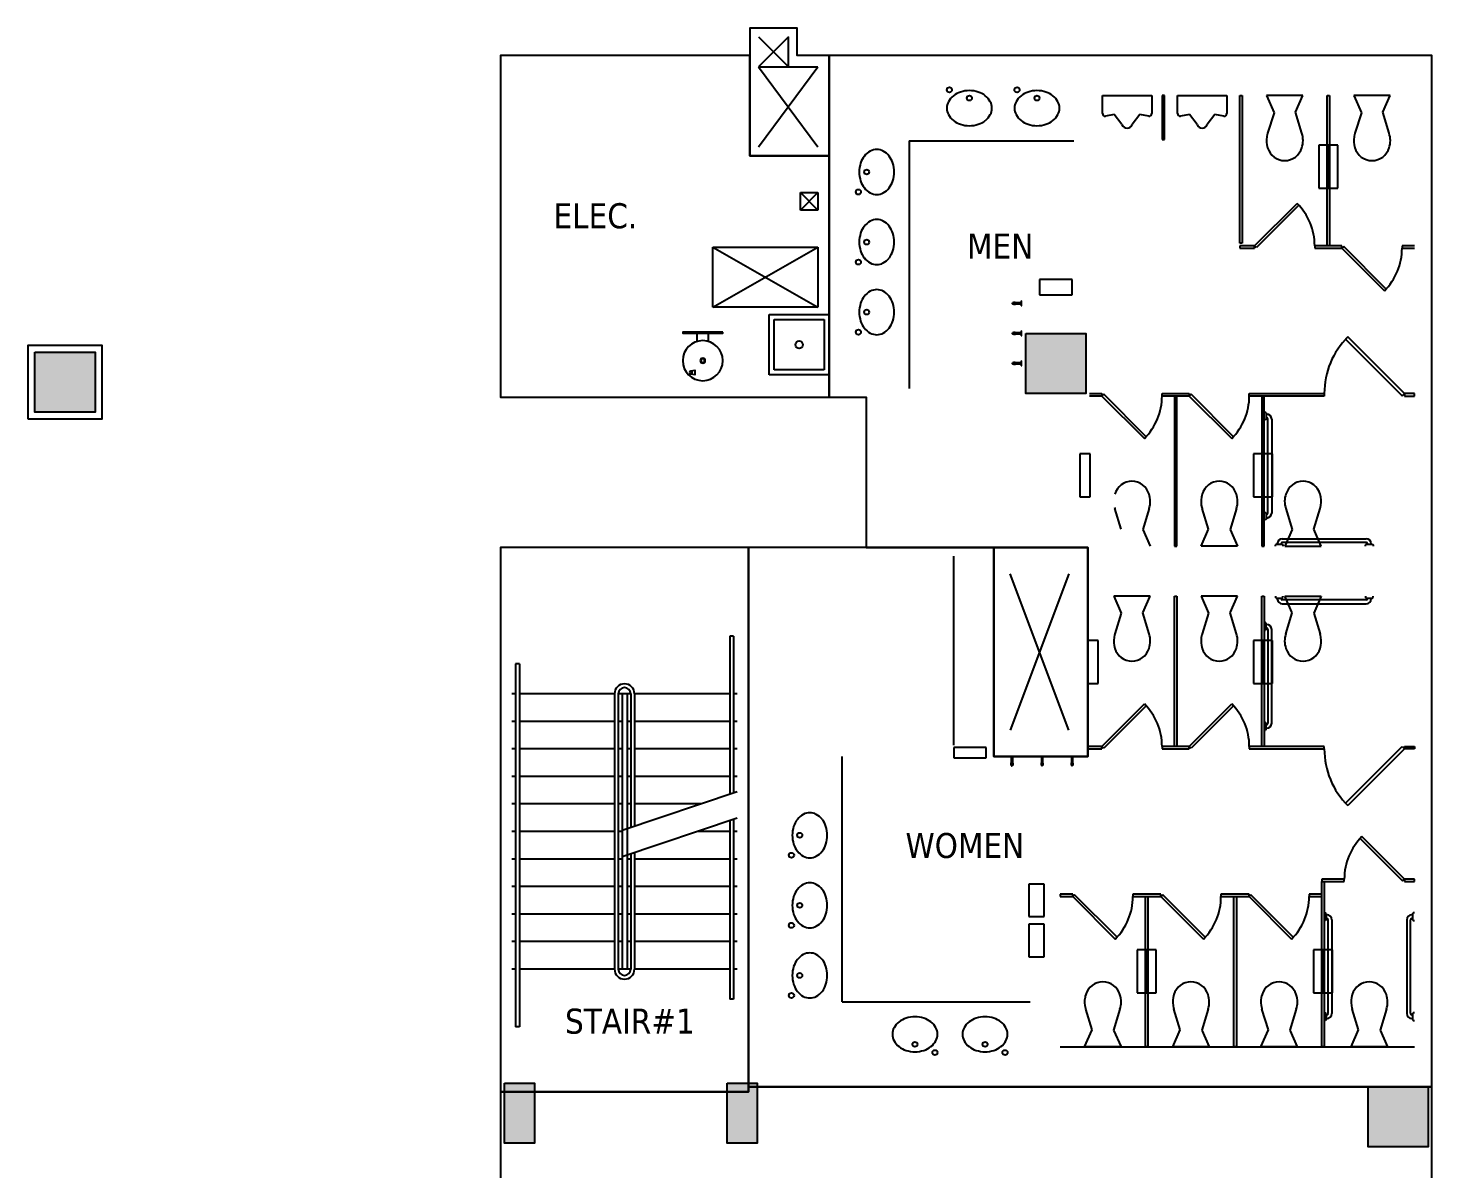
# Model space of a CAD drawing. Header units: inches. Extents: x -71 to 4528, y -885 to 4524.
# Drawn here: x 3285 to 3846, y 2986 to 3442 of the extents above; entities that cross this region are included whole.
import ezdxf

# ---------------------------------------------------------------- set-up
doc = ezdxf.new("R2010")
doc.units = ezdxf.units.IN
doc.header["$LTSCALE"] = 96
doc.header["$MEASUREMENT"] = 0
for name, color, linetype in [('A-Anno-Flor', 7, 'Continuous'), ('A-Bldg-Patt', 5, 'Continuous'), ('A-Cols-Bldg', 235, 'Continuous'), ('A-Flor-Case-Exst', 235, 'Continuous'), ('A-Flor-Eqpm', 94, 'Continuous'), ('A-Flor-Pfix-Exst', 43, 'Continuous'), ('A-Flor-Strs-Exst', 53, 'Continuous'), ('A-Wall-Exst', 3, 'Continuous')]:
    doc.layers.add(name, color=color, linetype=linetype)
doc.layers.add('Viewport', color=14, linetype='Continuous', plot=False)
doc.styles.add('Propidex', font='tahoma.ttf', dxfattribs={"height": 12})

# ---------------------------------------------------------------- blocks, each defined once
blk = doc.blocks.new('EWC2')
blk.add_lwpolyline([(0, -8), (0, 8), (0.38, 8), (0.38, -8)], close=True)
for points in [[(0.38, -2.31), (0.38, 2.31), (3.72, 2.31)], [(3.72, -2.31), (0.38, -2.31)]]:
    blk.add_lwpolyline(points)
blk.add_lwpolyline([(16.62, 4.75), (16.97, 3.15, -0.477483), (16.85, 3), (15.4, 3, -0.477483), (15.28, 3.15), (15.62, 4.75)], format="xyb")
for radius in [8, 1, 0.75]:
    blk.add_circle((11.38, 0), radius)
blk.add_arc((16.12, 4.75), 0.5, 0, 360)

msp = doc.modelspace()

# ---------------------------------------------------------------- hatches: boundary and pattern name
at = {"layer": 'A-Bldg-Patt'}
for points in [[(3683.75, 3319.5), (3707.75, 3319.5), (3707.75, 3295.5), (3683.75, 3295.5)], [(3288, 3312), (3312, 3312), (3312, 3288), (3288, 3288)], [(3475.5, 3020), (3487.5, 3020), (3487.5, 2996), (3475.5, 2996)], [(3564.5, 3020), (3576.5, 3020), (3576.5, 2996), (3564.5, 2996)], [(3820.5, 3018.5), (3844.5, 3018.5), (3844.5, 2994.5), (3820.5, 2994.5)]]:
    msp.add_hatch(color=256, dxfattribs=at).paths.add_polyline_path(points)

# ---------------------------------------------------------------- linework, layer by layer
for p, q in [((3588.99, 3438), (3576.99, 3426)), ((3576.99, 3438), (3588.99, 3426)), ((3588.99, 3426), (3588.99, 3438)), ((3576.99, 3426), (3600.74, 3426)), ((3576.99, 3394), (3600.74, 3426)), ((3576.99, 3426), (3600.74, 3394)), ((3576.99, 3426), (3588.99, 3426)), ((3593.74, 3368.75), (3600.74, 3375.75)), ((3593.74, 3375.75), (3600.74, 3368.75)), ((3593.74, 3375.75), (3600.74, 3375.75)), ((3593.74, 3368.75), (3593.74, 3375.75)), ((3600.74, 3375.75), (3600.74, 3368.75)), ((3600.74, 3368.75), (3593.74, 3368.75)), ((3558.74, 3354), (3600.74, 3330)), ((3558.74, 3354), (3600.74, 3354)), ((3558.74, 3330), (3558.74, 3354)), ((3558.74, 3330), (3600.74, 3354)), ((3600.74, 3354), (3600.74, 3330)), ((3600.74, 3330), (3558.74, 3330)), ((3700.99, 3161), (3677.49, 3223.5)), ((3700.99, 3223.5), (3677.49, 3161))]:
    msp.add_line(p, q, dxfattribs=at)
at = {"layer": 'A-Cols-Bldg'}
for points in [[(3683.75, 3319.5), (3707.75, 3319.5), (3707.75, 3295.5), (3683.75, 3295.5)], [(3288, 3312), (3312, 3312), (3312, 3288), (3288, 3288)], [(3475.5, 3020), (3487.5, 3020), (3487.5, 2996), (3475.5, 2996)], [(3564.5, 3020), (3576.5, 3020), (3576.5, 2996), (3564.5, 2996)], [(3820.5, 3018.5), (3844.5, 3018.5), (3844.5, 2994.5), (3820.5, 2994.5)]]:
    msp.add_lwpolyline(points, close=True, dxfattribs=at)
at = {"layer": 'A-Flor-Case-Exst'}
for p, q in [((3637.24, 3396.5), (3637.24, 3297.5)), ((3637.24, 3396.5), (3702.99, 3396.5)), ((3654.99, 3155), (3654.99, 3230.5)), ((3610.49, 3052.5), (3610.49, 3150.5)), ((3610.49, 3052.5), (3685.49, 3052.5))]:
    msp.add_line(p, q, dxfattribs=at)
at = {"layer": 'A-Flor-Pfix-Exst'}
for p, q in [((3714.39, 3407.42), (3714.39, 3414.51)), ((3714.39, 3414.51), (3734.07, 3414.51)), ((3734.07, 3414.51), (3734.07, 3407.42)), ((3739.24, 3414.5), (3738.24, 3414.5)), ((3738.24, 3414.5), (3738.24, 3397)), ((3739.24, 3397), (3739.24, 3414.5)), ((3744.39, 3407.42), (3744.39, 3414.51)), ((3744.39, 3414.51), (3764.07, 3414.51)), ((3764.07, 3414.51), (3764.07, 3407.42)), ((3769.24, 3355.5), (3769.24, 3414.5)), ((3769.24, 3414.5), (3770.24, 3414.5)), ((3770.24, 3414.5), (3770.24, 3355.5)), ((3794.46, 3414.5), (3779.9, 3414.5)), ((3779.9, 3414.5), (3782.93, 3407.7)), ((3791.5, 3407.86), (3794.46, 3414.5)), ((3804.12, 3354.5), (3804.12, 3414.5)), ((3804.12, 3414.5), (3805.12, 3414.5)), ((3805.12, 3414.5), (3805.12, 3354.5)), ((3829.33, 3414.5), (3814.78, 3414.5)), ((3814.78, 3414.5), (3817.8, 3407.7)), ((3826.38, 3407.86), (3829.33, 3414.5)), ((3719.12, 3407), (3715.57, 3406.24)), ((3722.18, 3402.91), (3719.12, 3407)), ((3729.33, 3407), (3726.27, 3402.91)), ((3732.89, 3406.24), (3729.33, 3407)), ((3749.12, 3407), (3745.57, 3406.24)), ((3752.18, 3402.91), (3749.12, 3407)), ((3759.33, 3407), (3756.27, 3402.91)), ((3762.89, 3406.24), (3759.33, 3407)), ((3782.93, 3407.7), (3780.35, 3399.47)), ((3794.01, 3399.47), (3791.5, 3407.86)), ((3817.8, 3407.7), (3815.22, 3399.47)), ((3828.89, 3399.47), (3826.38, 3407.86)), ((3738.24, 3397), (3739.24, 3397)), ((3805.12, 3394.76), (3800.8, 3394.76)), ((3800.8, 3394.76), (3800.8, 3377.58)), ((3808.43, 3394.76), (3804.12, 3394.76)), ((3804.12, 3394.76), (3804.12, 3377.58)), ((3805.12, 3377.58), (3805.12, 3394.76)), ((3808.43, 3377.58), (3808.43, 3394.76)), ((3800.8, 3377.58), (3805.12, 3377.58)), ((3804.12, 3377.58), (3808.43, 3377.58)), ((3775.18, 3354.5), (3792.15, 3371.47)), ((3792.86, 3370.76), (3775.89, 3353.79)), ((3792.15, 3371.47), (3792.86, 3370.76)), ((3770.24, 3355.5), (3769.24, 3355.5)), ((3775.18, 3354.5), (3769.24, 3354.5)), ((3769.24, 3354.5), (3769.24, 3353.5)), ((3769.24, 3353.5), (3775.18, 3353.5)), ((3775.18, 3353.5), (3775.18, 3354.5)), ((3775.89, 3353.79), (3775.18, 3354.5)), ((3810.05, 3354.5), (3799.18, 3354.5)), ((3799.18, 3354.5), (3799.18, 3353.5)), ((3799.18, 3353.5), (3810.05, 3353.5)), ((3805.12, 3354.5), (3804.12, 3354.5)), ((3810.05, 3353.5), (3810.05, 3354.5)), ((3810.76, 3354.21), (3810.05, 3353.5)), ((3810.05, 3353.5), (3827.02, 3336.53)), ((3827.73, 3337.24), (3810.76, 3354.21)), ((3838.99, 3354.5), (3834.05, 3354.5)), ((3834.05, 3354.5), (3834.05, 3353.5)), ((3834.05, 3353.5), (3838.99, 3353.5)), ((3689.24, 3341.08), (3689.24, 3334.89)), ((3702.24, 3341.08), (3689.24, 3341.08)), ((3702.24, 3334.89), (3702.24, 3341.08)), ((3678.55, 3331.75), (3678.49, 3331.69)), ((3678.49, 3331.31), (3678.49, 3331.69)), ((3678.49, 3331.31), (3678.55, 3331.25)), ((3678.55, 3331.25), (3678.55, 3331.75)), ((3678.89, 3331.75), (3678.55, 3331.75)), ((3678.89, 3331.25), (3678.55, 3331.25)), ((3679.49, 3331.88), (3678.89, 3331.88)), ((3678.89, 3331.12), (3678.89, 3331.88)), ((3679.49, 3331.12), (3678.89, 3331.12)), ((3679.49, 3331.12), (3679.49, 3331.88)), ((3679.49, 3331.88), (3679.62, 3331.75)), ((3679.49, 3331.12), (3679.62, 3331.25)), ((3682.12, 3331.75), (3679.62, 3331.75)), ((3682.12, 3331.25), (3679.62, 3331.25)), ((3682.12, 3332.5), (3682.24, 3332.5)), ((3682.12, 3330.5), (3682.12, 3332.5)), ((3689.24, 3334.89), (3702.24, 3334.89)), ((3581.24, 3303), (3581.24, 3327)), ((3581.24, 3327), (3605.24, 3327)), ((3605.24, 3327), (3605.24, 3303)), ((3682.12, 3330.5), (3682.24, 3330.5)), ((3583.24, 3305), (3583.24, 3325)), ((3583.24, 3325), (3603.24, 3325)), ((3603.24, 3325), (3603.24, 3305)), ((3678.55, 3319.75), (3678.49, 3319.69)), ((3678.49, 3319.31), (3678.49, 3319.69)), ((3678.55, 3319.25), (3678.55, 3319.75)), ((3678.89, 3319.75), (3678.55, 3319.75)), ((3679.49, 3319.88), (3678.89, 3319.88)), ((3678.89, 3319.12), (3678.89, 3319.88)), ((3679.49, 3319.12), (3679.49, 3319.88)), ((3679.49, 3319.88), (3679.62, 3319.75)), ((3682.12, 3319.75), (3679.62, 3319.75)), ((3682.12, 3320.5), (3682.24, 3320.5)), ((3682.12, 3318.5), (3682.12, 3320.5)), ((3678.49, 3319.31), (3678.55, 3319.25)), ((3678.89, 3319.25), (3678.55, 3319.25)), ((3679.49, 3319.12), (3678.89, 3319.12)), ((3679.49, 3319.12), (3679.62, 3319.25)), ((3682.12, 3319.25), (3679.62, 3319.25)), ((3682.12, 3318.5), (3682.24, 3318.5)), ((3812.37, 3318.13), (3811.43, 3317.18)), ((3811.43, 3317.18), (3834.06, 3294.56)), ((3835, 3295.5), (3812.37, 3318.13)), ((3682.12, 3308.5), (3682.24, 3308.5)), ((3682.12, 3306.5), (3682.12, 3308.5)), ((3605.24, 3303), (3581.24, 3303)), ((3603.24, 3305), (3583.24, 3305)), ((3678.55, 3307.75), (3678.49, 3307.69)), ((3678.49, 3307.31), (3678.49, 3307.69)), ((3678.49, 3307.31), (3678.55, 3307.25)), ((3678.55, 3307.25), (3678.55, 3307.75)), ((3678.89, 3307.75), (3678.55, 3307.75)), ((3678.89, 3307.25), (3678.55, 3307.25)), ((3679.49, 3307.88), (3678.89, 3307.88)), ((3678.89, 3307.12), (3678.89, 3307.88)), ((3679.49, 3307.12), (3678.89, 3307.12)), ((3679.49, 3307.12), (3679.49, 3307.88)), ((3679.49, 3307.88), (3679.62, 3307.75)), ((3679.49, 3307.12), (3679.62, 3307.25)), ((3682.12, 3307.75), (3679.62, 3307.75)), ((3682.12, 3307.25), (3679.62, 3307.25)), ((3682.12, 3306.5), (3682.24, 3306.5)), ((3709.24, 3295.5), (3714.18, 3295.5)), ((3714.18, 3294.5), (3709.24, 3294.5)), ((3714.18, 3295.5), (3714.18, 3294.5)), ((3714.89, 3295.21), (3714.18, 3294.5)), ((3714.18, 3294.5), (3731.15, 3277.53)), ((3731.86, 3278.24), (3714.89, 3295.21)), ((3738.18, 3294.5), (3738.18, 3295.5)), ((3738.18, 3295.5), (3749.05, 3295.5)), ((3749.05, 3294.5), (3738.18, 3294.5)), ((3744.12, 3294.5), (3743.12, 3294.5)), ((3743.12, 3294.5), (3743.12, 3234.5)), ((3744.12, 3234.5), (3744.12, 3294.5)), ((3749.05, 3295.5), (3749.05, 3294.5)), ((3749.76, 3295.21), (3749.05, 3294.5)), ((3749.05, 3294.5), (3766.02, 3277.53)), ((3766.73, 3278.24), (3749.76, 3295.21)), ((3773.05, 3294.5), (3773.05, 3295.5)), ((3773.05, 3295.5), (3803, 3295.5)), ((3803, 3294.5), (3773.05, 3294.5)), ((3778.99, 3294.5), (3777.99, 3294.5)), ((3777.99, 3294.5), (3777.99, 3234.5)), ((3778.99, 3234.5), (3778.99, 3294.5)), ((3803, 3295.5), (3803, 3294.5)), ((3834.06, 3294.56), (3835, 3295.5)), ((3835, 3295.5), (3835, 3294.5)), ((3838.99, 3295.5), (3835, 3295.5)), ((3835, 3294.5), (3838.99, 3294.5)), ((3838.99, 3294.5), (3838.99, 3295.5)), ((3778.99, 3288), (3779.49, 3288)), ((3779.74, 3287.75), (3779.49, 3288)), ((3779.74, 3287.75), (3779.74, 3285.25)), ((3779.74, 3287.25), (3779.99, 3287.25)), ((3779.49, 3285), (3778.99, 3285)), ((3779.74, 3285.25), (3779.49, 3285)), ((3779.99, 3285.75), (3779.74, 3285.75)), ((3780.49, 3247.75), (3780.49, 3285.25)), ((3781.99, 3285.25), (3781.99, 3247.75)), ((3731.15, 3277.53), (3731.86, 3278.24)), ((3766.02, 3277.53), (3766.73, 3278.24)), ((3709.43, 3271.46), (3705.3, 3271.46)), ((3705.3, 3271.46), (3705.3, 3254.27)), ((3709.43, 3254.27), (3709.43, 3271.46)), ((3778.99, 3271.46), (3774.68, 3271.46)), ((3774.68, 3271.46), (3774.68, 3254.27)), ((3782.3, 3271.46), (3777.99, 3271.46)), ((3777.99, 3271.46), (3777.99, 3254.27)), ((3778.99, 3254.27), (3778.99, 3271.46)), ((3782.3, 3254.27), (3782.3, 3271.46)), ((3705.3, 3254.27), (3709.43, 3254.27)), ((3774.68, 3254.27), (3778.99, 3254.27)), ((3777.99, 3254.27), (3782.3, 3254.27)), ((3721.93, 3241.29), (3719.35, 3249.53)), ((3733.01, 3249.53), (3730.5, 3241.14)), ((3756.8, 3241.29), (3754.22, 3249.53)), ((3767.89, 3249.53), (3765.38, 3241.14)), ((3778.99, 3248), (3779.49, 3248)), ((3779.74, 3247.75), (3779.49, 3248)), ((3779.74, 3247.75), (3779.74, 3245.25)), ((3779.74, 3247.25), (3779.99, 3247.25)), ((3787.67, 3249.53), (3790.18, 3241.14)), ((3798.76, 3241.29), (3801.33, 3249.53)), ((3730.5, 3241.14), (3733.46, 3234.5)), ((3753.78, 3234.5), (3756.8, 3241.29)), ((3765.38, 3241.14), (3768.33, 3234.5)), ((3779.49, 3245), (3778.99, 3245)), ((3779.74, 3245.25), (3779.49, 3245)), ((3779.99, 3245.75), (3779.74, 3245.75)), ((3790.18, 3241.14), (3787.22, 3234.5)), ((3801.78, 3234.5), (3798.76, 3241.29)), ((3784.24, 3235.25), (3784.24, 3235.5)), ((3785.74, 3235.5), (3785.74, 3235.25)), ((3786.24, 3237.5), (3819.74, 3237.5)), ((3819.74, 3236), (3786.24, 3236)), ((3820.24, 3235.25), (3820.24, 3235.5)), ((3821.74, 3235.5), (3821.74, 3235.25)), ((3743.12, 3234.5), (3744.12, 3234.5)), ((3768.33, 3234.5), (3753.78, 3234.5)), ((3777.99, 3234.5), (3778.99, 3234.5)), ((3783.74, 3235.25), (3783.49, 3235)), ((3783.49, 3234.5), (3783.49, 3235)), ((3783.74, 3235.25), (3786.24, 3235.25)), ((3786.24, 3235.25), (3786.49, 3235)), ((3786.49, 3235), (3786.49, 3234.5)), ((3787.22, 3234.5), (3801.78, 3234.5)), ((3819.74, 3235.25), (3819.49, 3235)), ((3819.49, 3234.5), (3819.49, 3235)), ((3819.74, 3235.25), (3822.24, 3235.25)), ((3822.24, 3235.25), (3822.49, 3235)), ((3822.49, 3235), (3822.49, 3234.5)), ((3708.49, 3214.5), (3708.49, 3150.5)), ((3733.46, 3214.5), (3718.9, 3214.5)), ((3718.9, 3214.5), (3721.93, 3207.71)), ((3730.5, 3207.86), (3733.46, 3214.5)), ((3743.12, 3214.5), (3744.12, 3214.5)), ((3743.12, 3154.5), (3743.12, 3214.5)), ((3744.12, 3214.5), (3744.12, 3154.5)), ((3768.33, 3214.5), (3753.78, 3214.5)), ((3753.78, 3214.5), (3756.8, 3207.71)), ((3765.38, 3207.86), (3768.33, 3214.5)), ((3777.99, 3214.5), (3778.99, 3214.5)), ((3777.99, 3154.5), (3777.99, 3214.5)), ((3778.99, 3214.5), (3778.99, 3154.5)), ((3783.49, 3214.5), (3783.49, 3214)), ((3783.74, 3213.75), (3783.49, 3214)), ((3783.74, 3213.75), (3786.24, 3213.75)), ((3784.24, 3213.75), (3784.24, 3213.5)), ((3785.74, 3213.5), (3785.74, 3213.75)), ((3786.24, 3213.75), (3786.49, 3214)), ((3786.49, 3214), (3786.49, 3214.5)), ((3790.18, 3207.86), (3787.22, 3214.5)), ((3787.22, 3214.5), (3801.78, 3214.5)), ((3801.78, 3214.5), (3798.76, 3207.71)), ((3819.49, 3214.5), (3819.49, 3214)), ((3819.74, 3213.75), (3819.49, 3214)), ((3819.74, 3213.75), (3822.24, 3213.75)), ((3820.24, 3213.75), (3820.24, 3213.5)), ((3821.74, 3213.5), (3821.74, 3213.75)), ((3822.24, 3213.75), (3822.49, 3214)), ((3822.49, 3214), (3822.49, 3214.5)), ((3721.93, 3207.71), (3719.35, 3199.47)), ((3733.01, 3199.47), (3730.5, 3207.86)), ((3756.8, 3207.71), (3754.22, 3199.47)), ((3767.89, 3199.47), (3765.38, 3207.86)), ((3819.74, 3213), (3786.24, 3213)), ((3786.24, 3211.5), (3819.74, 3211.5)), ((3787.67, 3199.47), (3790.18, 3207.86)), ((3798.76, 3207.71), (3801.33, 3199.47)), ((3779.49, 3204), (3778.99, 3204)), ((3779.74, 3203.75), (3779.49, 3204)), ((3779.74, 3201.25), (3779.74, 3203.75)), ((3779.99, 3203.25), (3779.74, 3203.25)), ((3712.62, 3196.78), (3708.49, 3196.78)), ((3708.49, 3196.78), (3708.49, 3179.59)), ((3712.62, 3179.59), (3712.62, 3196.78)), ((3778.99, 3196.78), (3774.68, 3196.78)), ((3774.68, 3196.78), (3774.68, 3179.59)), ((3782.3, 3196.78), (3777.99, 3196.78)), ((3777.99, 3196.78), (3777.99, 3179.59)), ((3778.99, 3201), (3779.49, 3201)), ((3778.99, 3179.59), (3778.99, 3196.78)), ((3779.74, 3201.25), (3779.49, 3201)), ((3779.74, 3201.75), (3779.99, 3201.75)), ((3780.49, 3201.25), (3780.49, 3163.75)), ((3781.99, 3163.75), (3781.99, 3201.25)), ((3782.3, 3179.59), (3782.3, 3196.78)), ((3708.49, 3179.59), (3712.62, 3179.59)), ((3774.68, 3179.59), (3778.99, 3179.59)), ((3777.99, 3179.59), (3782.3, 3179.59)), ((3714.18, 3154.5), (3731.15, 3171.47)), ((3731.86, 3170.76), (3714.89, 3153.79)), ((3731.15, 3171.47), (3731.86, 3170.76)), ((3749.05, 3154.5), (3766.02, 3171.47)), ((3766.73, 3170.76), (3749.76, 3153.79)), ((3766.02, 3171.47), (3766.73, 3170.76)), ((3779.49, 3164), (3778.99, 3164)), ((3779.74, 3163.75), (3779.49, 3164)), ((3779.74, 3161.25), (3779.74, 3163.75)), ((3779.99, 3163.25), (3779.74, 3163.25)), ((3778.99, 3161), (3779.49, 3161)), ((3779.74, 3161.25), (3779.49, 3161)), ((3779.74, 3161.75), (3779.99, 3161.75)), ((3667.99, 3154.12), (3654.99, 3154.12)), ((3654.99, 3154.12), (3654.99, 3149.94)), ((3667.99, 3149.94), (3667.99, 3154.12)), ((3714.18, 3154.5), (3708.49, 3154.5)), ((3708.49, 3154.5), (3708.49, 3153.5)), ((3708.49, 3153.5), (3714.18, 3153.5)), ((3714.18, 3153.5), (3714.18, 3154.5)), ((3714.89, 3153.79), (3714.18, 3154.5)), ((3749.05, 3154.5), (3738.18, 3154.5)), ((3738.18, 3154.5), (3738.18, 3153.5)), ((3738.18, 3153.5), (3749.05, 3153.5)), ((3744.12, 3154.5), (3743.12, 3154.5)), ((3749.05, 3153.5), (3749.05, 3154.5)), ((3749.76, 3153.79), (3749.05, 3154.5)), ((3803, 3154.5), (3773.05, 3154.5)), ((3773.05, 3154.5), (3773.05, 3153.5)), ((3773.05, 3153.5), (3803, 3153.5)), ((3778.99, 3154.5), (3777.99, 3154.5)), ((3803, 3153.5), (3803, 3154.5)), ((3811.43, 3131.82), (3834.06, 3154.44)), ((3835, 3153.5), (3812.37, 3130.87)), ((3834.06, 3154.44), (3835, 3153.5)), ((3835, 3153.5), (3835, 3154.5)), ((3835, 3154.5), (3838.99, 3154.5)), ((3838.99, 3153.5), (3835, 3153.5)), ((3838.99, 3154.5), (3838.99, 3153.5)), ((3654.99, 3149.94), (3667.99, 3149.94)), ((3677.23, 3150.38), (3677.23, 3150.5)), ((3679.23, 3150.38), (3677.23, 3150.38)), ((3677.86, 3147.75), (3677.98, 3147.88)), ((3677.86, 3147.75), (3677.86, 3147.15)), ((3678.61, 3147.75), (3677.86, 3147.75)), ((3678.61, 3147.15), (3677.86, 3147.15)), ((3677.98, 3150.38), (3677.98, 3147.88)), ((3677.98, 3147.15), (3677.98, 3146.81)), ((3677.98, 3146.81), (3678.05, 3146.75)), ((3678.48, 3146.81), (3677.98, 3146.81)), ((3678.42, 3146.75), (3678.05, 3146.75)), ((3678.42, 3146.75), (3678.48, 3146.81)), ((3678.48, 3150.38), (3678.48, 3147.88)), ((3678.61, 3147.75), (3678.48, 3147.88)), ((3678.48, 3147.15), (3678.48, 3146.81)), ((3678.61, 3147.75), (3678.61, 3147.15)), ((3679.23, 3150.38), (3679.23, 3150.5)), ((3689.23, 3150.38), (3689.23, 3150.5)), ((3691.23, 3150.38), (3689.23, 3150.38)), ((3689.86, 3147.75), (3689.98, 3147.88)), ((3689.86, 3147.75), (3689.86, 3147.15)), ((3690.61, 3147.75), (3689.86, 3147.75)), ((3690.61, 3147.15), (3689.86, 3147.15)), ((3689.98, 3150.38), (3689.98, 3147.88)), ((3689.98, 3147.15), (3689.98, 3146.81)), ((3689.98, 3146.81), (3690.05, 3146.75)), ((3690.48, 3146.81), (3689.98, 3146.81)), ((3690.42, 3146.75), (3690.05, 3146.75)), ((3690.42, 3146.75), (3690.48, 3146.81)), ((3690.48, 3150.38), (3690.48, 3147.88)), ((3690.61, 3147.75), (3690.48, 3147.88)), ((3690.48, 3147.15), (3690.48, 3146.81)), ((3690.61, 3147.75), (3690.61, 3147.15)), ((3691.23, 3150.38), (3691.23, 3150.5)), ((3701.23, 3150.38), (3701.23, 3150.5)), ((3703.23, 3150.38), (3701.23, 3150.38)), ((3701.86, 3147.75), (3701.98, 3147.88)), ((3701.86, 3147.75), (3701.86, 3147.15)), ((3702.61, 3147.75), (3701.86, 3147.75)), ((3702.61, 3147.15), (3701.86, 3147.15)), ((3701.98, 3150.38), (3701.98, 3147.88)), ((3701.98, 3147.15), (3701.98, 3146.81)), ((3701.98, 3146.81), (3702.05, 3146.75)), ((3702.48, 3146.81), (3701.98, 3146.81)), ((3702.42, 3146.75), (3702.05, 3146.75)), ((3702.42, 3146.75), (3702.48, 3146.81)), ((3702.48, 3150.38), (3702.48, 3147.88)), ((3702.61, 3147.75), (3702.48, 3147.88)), ((3702.48, 3147.15), (3702.48, 3146.81)), ((3702.61, 3147.75), (3702.61, 3147.15)), ((3703.23, 3150.38), (3703.23, 3150.5)), ((3812.37, 3130.87), (3811.43, 3131.82)), ((3818.02, 3118.47), (3817.31, 3117.77)), ((3817.31, 3117.77), (3834.28, 3100.8)), ((3834.99, 3101.5), (3818.02, 3118.47)), ((3810.99, 3101.5), (3801.99, 3101.5)), ((3801.99, 3101.5), (3801.99, 3100.5)), ((3810.99, 3100.5), (3810.99, 3101.5)), ((3834.28, 3100.8), (3834.99, 3101.5)), ((3838.99, 3101.5), (3834.99, 3101.5)), ((3834.99, 3101.5), (3834.99, 3100.5)), ((3838.99, 3100.5), (3838.99, 3101.5)), ((3691.12, 3099.5), (3684.93, 3099.5)), ((3684.93, 3099.5), (3684.93, 3086.5)), ((3691.12, 3086.5), (3691.12, 3099.5)), ((3702.53, 3095.5), (3697.49, 3095.5)), ((3697.49, 3095.5), (3697.49, 3094.5)), ((3702.53, 3094.5), (3702.53, 3095.5)), ((3737.74, 3095.5), (3726.53, 3095.5)), ((3726.53, 3095.5), (3726.53, 3094.5)), ((3737.74, 3094.5), (3737.74, 3095.5)), ((3772.95, 3095.5), (3761.74, 3095.5)), ((3761.74, 3095.5), (3761.74, 3094.5)), ((3772.95, 3094.5), (3772.95, 3095.5)), ((3801.99, 3095.5), (3796.95, 3095.5)), ((3796.95, 3095.5), (3796.95, 3094.5)), ((3801.99, 3034.5), (3801.99, 3100.5)), ((3801.99, 3100.5), (3802.99, 3100.5)), ((3801.99, 3100.5), (3810.99, 3100.5)), ((3801.99, 3094.5), (3801.99, 3095.5)), ((3802.99, 3100.5), (3802.99, 3034.5)), ((3834.99, 3100.5), (3838.99, 3100.5)), ((3697.49, 3094.5), (3702.53, 3094.5)), ((3703.24, 3095.21), (3702.53, 3094.5)), ((3702.53, 3094.5), (3719.5, 3077.53)), ((3720.21, 3078.24), (3703.24, 3095.21)), ((3726.53, 3094.5), (3737.74, 3094.5)), ((3731.58, 3034.5), (3731.58, 3094.5)), ((3731.58, 3094.5), (3732.58, 3094.5)), ((3732.58, 3094.5), (3732.58, 3034.5)), ((3738.45, 3095.21), (3737.74, 3094.5)), ((3737.74, 3094.5), (3754.71, 3077.53)), ((3755.42, 3078.24), (3738.45, 3095.21)), ((3761.74, 3094.5), (3772.95, 3094.5)), ((3766.91, 3034.5), (3766.91, 3094.5)), ((3766.91, 3094.5), (3767.91, 3094.5)), ((3767.91, 3094.5), (3767.91, 3034.5)), ((3773.66, 3095.21), (3772.95, 3094.5)), ((3772.95, 3094.5), (3789.92, 3077.53)), ((3790.63, 3078.24), (3773.66, 3095.21)), ((3796.95, 3094.5), (3801.99, 3094.5)), ((3684.93, 3086.5), (3691.12, 3086.5)), ((3802.99, 3088), (3803.49, 3088)), ((3803.49, 3085), (3802.99, 3085)), ((3803.74, 3087.75), (3803.49, 3088)), ((3803.74, 3085.25), (3803.49, 3085)), ((3803.74, 3087.75), (3803.74, 3085.25)), ((3803.74, 3087.25), (3803.99, 3087.25)), ((3803.99, 3085.75), (3803.74, 3085.75)), ((3804.49, 3047.75), (3804.49, 3085.25)), ((3805.99, 3085.25), (3805.99, 3047.75)), ((3835.99, 3085.25), (3835.99, 3047.75)), ((3837.49, 3047.75), (3837.49, 3085.25)), ((3838.24, 3087.25), (3837.99, 3087.25)), ((3837.99, 3085.75), (3838.24, 3085.75)), ((3838.24, 3087.75), (3838.49, 3088)), ((3838.24, 3087.75), (3838.24, 3085.25)), ((3838.24, 3085.25), (3838.49, 3085)), ((3838.99, 3088), (3838.49, 3088)), ((3838.49, 3085), (3838.99, 3085)), ((3691.12, 3083.5), (3684.93, 3083.5)), ((3684.93, 3083.5), (3684.93, 3070.5)), ((3691.12, 3070.5), (3691.12, 3083.5)), ((3719.5, 3077.53), (3720.21, 3078.24)), ((3732.58, 3073.25), (3728.26, 3073.25)), ((3728.26, 3073.25), (3728.26, 3056.06)), ((3735.89, 3073.25), (3731.58, 3073.25)), ((3731.58, 3073.25), (3731.58, 3056.06)), ((3732.58, 3056.06), (3732.58, 3073.25)), ((3735.89, 3056.06), (3735.89, 3073.25)), ((3754.71, 3077.53), (3755.42, 3078.24)), ((3789.92, 3077.53), (3790.63, 3078.24)), ((3802.99, 3073.25), (3798.68, 3073.25)), ((3798.68, 3073.25), (3798.68, 3056.06)), ((3806.3, 3073.25), (3801.99, 3073.25)), ((3801.99, 3073.25), (3801.99, 3056.06)), ((3802.99, 3056.06), (3802.99, 3073.25)), ((3806.3, 3056.06), (3806.3, 3073.25)), ((3684.93, 3070.5), (3691.12, 3070.5)), ((3728.26, 3056.06), (3732.58, 3056.06)), ((3731.58, 3056.06), (3735.89, 3056.06)), ((3798.68, 3056.06), (3802.99, 3056.06)), ((3801.99, 3056.06), (3806.3, 3056.06)), ((3710.27, 3041.29), (3707.69, 3049.53)), ((3721.35, 3049.53), (3718.85, 3041.14)), ((3745.49, 3041.29), (3742.91, 3049.53)), ((3756.57, 3049.53), (3754.07, 3041.14)), ((3780.68, 3041.29), (3778.11, 3049.53)), ((3791.77, 3049.53), (3789.26, 3041.14)), ((3802.99, 3048), (3803.49, 3048)), ((3803.49, 3045), (3802.99, 3045)), ((3803.74, 3047.75), (3803.49, 3048)), ((3803.74, 3045.25), (3803.49, 3045)), ((3803.74, 3047.75), (3803.74, 3045.25)), ((3803.74, 3047.25), (3803.99, 3047.25)), ((3803.99, 3045.75), (3803.74, 3045.75)), ((3816.73, 3041.3), (3814.15, 3049.53)), ((3827.81, 3049.53), (3825.3, 3041.14)), ((3838.24, 3047.25), (3837.99, 3047.25)), ((3837.99, 3045.75), (3838.24, 3045.75)), ((3838.24, 3047.75), (3838.49, 3048)), ((3838.24, 3047.75), (3838.24, 3045.25)), ((3838.24, 3045.25), (3838.49, 3045)), ((3838.99, 3048), (3838.49, 3048)), ((3838.49, 3045), (3838.99, 3045)), ((3707.24, 3034.5), (3710.27, 3041.29)), ((3718.85, 3041.14), (3721.8, 3034.5)), ((3742.46, 3034.5), (3745.49, 3041.29)), ((3754.07, 3041.14), (3757.02, 3034.5)), ((3777.66, 3034.5), (3780.68, 3041.29)), ((3789.26, 3041.14), (3792.22, 3034.5)), ((3813.7, 3034.5), (3816.73, 3041.3)), ((3825.3, 3041.14), (3828.26, 3034.5)), ((3697.49, 3034.5), (3838.99, 3034.5)), ((3721.8, 3034.5), (3707.24, 3034.5)), ((3732.58, 3034.5), (3731.58, 3034.5)), ((3757.02, 3034.5), (3742.46, 3034.5)), ((3767.91, 3034.5), (3766.91, 3034.5)), ((3792.22, 3034.5), (3777.66, 3034.5)), ((3802.99, 3034.5), (3801.99, 3034.5)), ((3828.26, 3034.5), (3813.7, 3034.5))]:
    msp.add_line(p, q, dxfattribs=at)
for centre, radius in [((3653.26, 3416.83), 1.03), ((3680.26, 3416.83), 1.03), ((3661.24, 3413.52), 1), ((3688.24, 3413.52), 1), ((3620.22, 3384), 1), ((3616.91, 3376.01), 1.03), ((3620.22, 3356), 1), ((3616.91, 3348.01), 1.03), ((3620.22, 3328), 1), ((3616.91, 3320.01), 1.03), ((3593.24, 3315), 1.5), ((3593.47, 3119), 1), ((3590.16, 3111.01), 1.03), ((3593.47, 3091), 1), ((3590.16, 3083.01), 1.03), ((3593.47, 3063), 1), ((3590.16, 3055.01), 1.03), ((3639.49, 3035.48), 1), ((3667.49, 3035.48), 1), ((3647.48, 3032.17), 1.03), ((3675.48, 3032.17), 1.03)]:
    msp.add_circle(centre, radius, dxfattribs=at)
for centre, radius, start, end in [((3660.52, 3407.19), 9.2, 107.848, 127.8647), ((3661.24, 3404.96), 11.54, 90.003, 107.853), ((3661.24, 3404.96), 11.54, 72.1471, 89.9971), ((3661.96, 3407.19), 9.2, 52.1353, 72.152), ((3687.52, 3407.19), 9.2, 107.848, 127.8647), ((3688.24, 3404.96), 11.54, 90.003, 107.853), ((3688.24, 3404.96), 11.54, 72.1471, 89.9971), ((3688.96, 3407.19), 9.2, 52.1353, 72.152), ((3657.74, 3409.5), 5.5, 151.9573, 179.9906), ((3657.74, 3409.5), 5.5, 180.0094, 208.0427), ((3659.43, 3408.6), 7.41, 127.8909, 151.9743), ((3663.05, 3408.6), 7.41, 28.0257, 52.1091), ((3664.74, 3409.5), 5.5, 0.0094, 28.0427), ((3664.74, 3409.5), 5.5, 331.9573, 359.9906), ((3684.74, 3409.5), 5.5, 151.9573, 179.9906), ((3684.74, 3409.5), 5.5, 180.0094, 208.0427), ((3686.43, 3408.6), 7.41, 127.8909, 151.9743), ((3690.05, 3408.6), 7.41, 28.0257, 52.1091), ((3691.74, 3409.5), 5.5, 0.0094, 28.0427), ((3691.74, 3409.5), 5.5, 331.9573, 359.9906), ((3659.43, 3410.4), 7.41, 208.0374, 232.1207), ((3660.53, 3411.81), 9.2, 232.1199, 252.1365), ((3661.96, 3411.81), 9.2, 287.8635, 307.8801), ((3663.06, 3410.4), 7.41, 307.8793, 331.9626), ((3686.43, 3410.4), 7.41, 208.0374, 232.1207), ((3687.53, 3411.81), 9.2, 232.1199, 252.1365), ((3688.96, 3411.81), 9.2, 287.8635, 307.8801), ((3690.06, 3410.4), 7.41, 307.8793, 331.9626), ((3715.57, 3407.42), 1.18, 180, 270), ((3732.89, 3407.42), 1.18, 270, 0), ((3745.57, 3407.42), 1.18, 180, 270), ((3762.89, 3407.42), 1.18, 270, 0), ((3661.24, 3414.04), 11.54, 252.1471, 269.9971), ((3661.24, 3414.04), 11.54, 270.003, 287.853), ((3688.24, 3414.04), 11.54, 252.1471, 269.9971), ((3688.24, 3414.04), 11.54, 270.003, 287.853), ((3724.23, 3403.81), 2.24, 203.7162, 269.9828), ((3724.23, 3403.81), 2.24, 270.0297, 336.2964), ((3754.23, 3403.81), 2.24, 203.7162, 269.9828), ((3754.23, 3403.81), 2.24, 270.0297, 336.2964), ((3788.81, 3396.7), 8.91, 164.3396, 191.8896), ((3784.02, 3398.08), 3.93, 159.2721, 164.8721), ((3786.03, 3396.6), 8.48, 339.7767, 19.76), ((3823.69, 3396.7), 8.91, 164.3396, 191.8896), ((3818.9, 3398.08), 3.93, 159.2721, 164.8721), ((3820.91, 3396.6), 8.48, 339.7767, 19.76), ((3624.24, 3387.5), 5.5, 90.0094, 118.0427), ((3624.24, 3387.5), 5.5, 61.9573, 89.9906), ((3785.15, 3395.44), 5.1, 186.4752, 200.2419), ((3787.18, 3395.65), 7.09, 196.1552, 270.0052), ((3787.18, 3395.65), 7.09, 269.9949, 343.8449), ((3820.03, 3395.44), 5.1, 186.4752, 200.2419), ((3822.05, 3395.65), 7.09, 196.1552, 270.0052), ((3822.06, 3395.65), 7.09, 269.9949, 343.8449), ((3628.78, 3384), 11.54, 162.1471, 179.9971), ((3626.55, 3384.72), 9.2, 142.1353, 162.152), ((3625.14, 3385.81), 7.41, 118.0257, 142.1091), ((3623.34, 3385.82), 7.41, 37.8793, 61.9626), ((3621.93, 3384.71), 9.2, 17.8635, 37.8801), ((3619.7, 3384), 11.54, 0.0029, 17.8529), ((3628.78, 3384), 11.54, 180.003, 197.853), ((3619.7, 3384), 11.54, 342.1471, 359.9971), ((3626.55, 3383.28), 9.2, 197.848, 217.8647), ((3625.14, 3382.19), 7.41, 217.8909, 241.9743), ((3623.34, 3382.18), 7.41, 298.0374, 322.1207), ((3621.93, 3383.29), 9.2, 322.1199, 342.1365), ((3624.24, 3380.5), 5.5, 241.9573, 269.9906), ((3624.24, 3380.5), 5.5, 270.0094, 298.0427), ((3775.18, 3354.5), 24, 359.9994, 44.9994), ((3624.24, 3359.5), 5.5, 90.0094, 118.0427), ((3624.24, 3359.5), 5.5, 61.9573, 89.9906), ((3628.78, 3356), 11.54, 162.1471, 179.9971), ((3626.55, 3356.72), 9.2, 142.1353, 162.152), ((3625.14, 3357.81), 7.41, 118.0257, 142.1091), ((3623.34, 3357.82), 7.41, 37.8793, 61.9626), ((3621.93, 3356.71), 9.2, 17.8635, 37.8801), ((3619.7, 3356), 11.54, 0.0029, 17.8529), ((3628.78, 3356), 11.54, 180.003, 197.853), ((3619.7, 3356), 11.54, 342.1471, 359.9971), ((3810.05, 3353.5), 24, 315.0006, 0.0006), ((3626.55, 3355.28), 9.2, 197.848, 217.8647), ((3625.14, 3354.19), 7.41, 217.8909, 241.9743), ((3624.24, 3352.5), 5.5, 241.9573, 269.9906), ((3624.24, 3352.5), 5.5, 270.0094, 298.0427), ((3623.34, 3354.18), 7.41, 298.0374, 322.1207), ((3621.93, 3355.29), 9.2, 322.1199, 342.1365), ((3624.24, 3331.5), 5.5, 90.0094, 118.0427), ((3624.24, 3331.5), 5.5, 61.9573, 89.9906), ((3628.78, 3328), 11.54, 162.1471, 179.9971), ((3626.55, 3328.72), 9.2, 142.1353, 162.152), ((3625.14, 3329.81), 7.41, 118.0257, 142.1091), ((3623.34, 3329.82), 7.41, 37.8793, 61.9626), ((3621.93, 3328.71), 9.2, 17.8635, 37.8801), ((3619.7, 3328), 11.54, 0.0029, 17.8529), ((3628.78, 3328), 11.54, 180.003, 197.853), ((3619.7, 3328), 11.54, 342.1471, 359.9971), ((3626.55, 3327.28), 9.2, 197.848, 217.8647), ((3625.14, 3326.19), 7.41, 217.8909, 241.9743), ((3624.24, 3324.5), 5.5, 241.9573, 269.9906), ((3624.24, 3324.5), 5.5, 270.0094, 298.0427), ((3623.34, 3326.18), 7.41, 298.0374, 322.1207), ((3621.93, 3327.29), 9.2, 322.1199, 342.1365), ((3835, 3295.5), 32, 134.9986, 179.9986), ((3714.18, 3294.5), 24, 315.0006, 0.0006), ((3749.05, 3294.5), 24, 315.0006, 0.0006), ((3779.99, 3285.25), 2, 0, 90), ((3779.99, 3285.25), 0.5, 0, 90), ((3726.18, 3253.35), 7.09, 89.9948, 163.8448), ((3726.18, 3253.35), 7.09, 16.1552, 90.0052), ((3761.05, 3253.35), 7.09, 89.9948, 163.8448), ((3761.06, 3253.35), 7.09, 16.1552, 90.0052), ((3794.5, 3253.35), 7.09, 89.9949, 163.8449), ((3794.5, 3253.35), 7.09, 16.1552, 90.0052), ((3725.03, 3252.39), 8.48, 340.24, 20.2234), ((3762.69, 3252.3), 8.91, 168.1104, 195.6604), ((3759.03, 3253.56), 5.1, 159.7581, 173.5248), ((3759.91, 3252.39), 8.48, 340.24, 20.2234), ((3795.65, 3252.39), 8.48, 159.7767, 199.76), ((3796.53, 3253.56), 5.1, 6.4752, 20.2419), ((3792.87, 3252.3), 8.91, 344.3396, 11.8896), ((3723.02, 3250.92), 3.93, 195.1279, 200.7279), ((3757.9, 3250.92), 3.93, 195.1279, 200.7279), ((3779.99, 3247.75), 2, 270, 0), ((3779.99, 3247.75), 0.5, 270, 0), ((3797.66, 3250.92), 3.93, 339.2721, 344.8721), ((3786.24, 3235.5), 2, 90, 180), ((3786.24, 3235.5), 0.5, 90, 180), ((3819.74, 3235.5), 2, 0, 90), ((3819.74, 3235.5), 0.5, 0, 90), ((3786.24, 3213.5), 2, 180, 270), ((3786.24, 3213.5), 0.5, 180, 270), ((3819.74, 3213.5), 2, 270, 0), ((3819.74, 3213.5), 0.5, 270, 0), ((3779.99, 3201.25), 2, 0, 90), ((3727.81, 3196.7), 8.91, 164.3396, 191.8896), ((3723.02, 3198.08), 3.93, 159.2721, 164.8721), ((3725.03, 3196.61), 8.48, 339.7767, 19.76), ((3762.69, 3196.7), 8.91, 164.3396, 191.8896), ((3757.9, 3198.08), 3.93, 159.2721, 164.8721), ((3759.91, 3196.61), 8.48, 339.7767, 19.76), ((3779.99, 3201.25), 0.5, 0, 90), ((3795.65, 3196.61), 8.48, 160.24, 200.2234), ((3797.66, 3198.08), 3.93, 15.1279, 20.7279), ((3792.87, 3196.7), 8.91, 348.1104, 15.6604), ((3724.15, 3195.44), 5.1, 186.4752, 200.2419), ((3726.18, 3195.65), 7.09, 196.1552, 270.0052), ((3726.18, 3195.65), 7.09, 269.9949, 343.8449), ((3759.03, 3195.44), 5.1, 186.4752, 200.2419), ((3761.05, 3195.65), 7.09, 196.1552, 270.0052), ((3761.06, 3195.65), 7.09, 269.9949, 343.8449), ((3794.5, 3195.65), 7.09, 196.1552, 270.0052), ((3794.5, 3195.65), 7.09, 269.9949, 343.8449), ((3796.53, 3195.44), 5.1, 339.7581, 353.5248), ((3714.18, 3154.5), 24, 359.9994, 44.9994), ((3749.05, 3154.5), 24, 359.9994, 44.9994), ((3779.99, 3163.75), 2, 270, 0), ((3779.99, 3163.75), 0.5, 270, 0), ((3835, 3153.5), 32, 180.0014, 225.0014), ((3599.8, 3119.72), 9.2, 142.1353, 162.152), ((3598.39, 3120.81), 7.41, 118.0257, 142.1091), ((3597.49, 3122.5), 5.5, 90.0094, 118.0427), ((3597.49, 3122.5), 5.5, 61.9573, 89.9906), ((3596.59, 3120.82), 7.41, 37.8793, 61.9626), ((3595.18, 3119.71), 9.2, 17.8635, 37.8801), ((3602.03, 3119), 11.54, 162.1471, 179.9971), ((3602.03, 3119), 11.54, 180.0029, 197.8529), ((3592.95, 3119), 11.54, 0.0029, 17.8529), ((3592.95, 3119), 11.54, 342.1471, 359.9971), ((3834.99, 3101.5), 24, 135.0006, 180.0006), ((3599.8, 3118.28), 9.2, 197.848, 217.8647), ((3598.39, 3117.19), 7.41, 217.8909, 241.9743), ((3596.59, 3117.18), 7.41, 298.0374, 322.1207), ((3595.18, 3118.29), 9.2, 322.1199, 342.1365), ((3597.49, 3115.5), 5.5, 241.9573, 269.9906), ((3597.49, 3115.5), 5.5, 270.0094, 298.0427), ((3599.8, 3091.72), 9.2, 142.1353, 162.152), ((3598.39, 3092.81), 7.41, 118.0257, 142.1091), ((3597.49, 3094.5), 5.5, 90.0094, 118.0427), ((3597.49, 3094.5), 5.5, 61.9573, 89.9906), ((3596.59, 3092.82), 7.41, 37.8793, 61.9626), ((3595.18, 3091.71), 9.2, 17.8635, 37.8801), ((3602.03, 3091), 11.54, 162.1471, 179.9971), ((3602.03, 3091), 11.54, 180.0029, 197.8529), ((3592.95, 3091), 11.54, 0.0029, 17.8529), ((3592.95, 3091), 11.54, 342.1471, 359.9971), ((3702.53, 3094.5), 24, 315.0006, 0.0006), ((3737.74, 3094.5), 24, 315.0006, 0.0006), ((3772.95, 3094.5), 24, 315.0006, 0.0006), ((3599.8, 3090.28), 9.2, 197.848, 217.8647), ((3598.39, 3089.19), 7.41, 217.8909, 241.9743), ((3596.59, 3089.18), 7.41, 298.0374, 322.1207), ((3595.18, 3090.29), 9.2, 322.1199, 342.1365), ((3803.99, 3085.25), 2, 0, 90), ((3803.99, 3085.25), 0.5, 0, 90), ((3837.99, 3085.25), 2, 90, 180), ((3837.99, 3085.25), 0.5, 90, 180), ((3597.49, 3087.5), 5.5, 241.9573, 269.9906), ((3597.49, 3087.5), 5.5, 270.0094, 298.0427), ((3599.8, 3063.72), 9.2, 142.1353, 162.152), ((3598.39, 3064.81), 7.41, 118.0257, 142.1091), ((3597.49, 3066.5), 5.5, 90.0094, 118.0427), ((3597.49, 3066.5), 5.5, 61.9573, 89.9906), ((3596.59, 3064.82), 7.41, 37.8793, 61.9626), ((3595.18, 3063.71), 9.2, 17.8635, 37.8801), ((3602.03, 3063), 11.54, 162.1471, 179.9971), ((3602.03, 3063), 11.54, 180.0029, 197.8529), ((3592.95, 3063), 11.54, 0.0029, 17.8529), ((3592.95, 3063), 11.54, 342.1471, 359.9971), ((3599.8, 3062.28), 9.2, 197.848, 217.8647), ((3598.39, 3061.19), 7.41, 217.8909, 241.9743), ((3596.59, 3061.18), 7.41, 298.0374, 322.1207), ((3595.18, 3062.29), 9.2, 322.1199, 342.1365), ((3714.52, 3053.35), 7.09, 89.9948, 163.8448), ((3714.52, 3053.35), 7.09, 16.1552, 90.0052), ((3749.74, 3053.35), 7.09, 89.9948, 163.8448), ((3749.74, 3053.35), 7.09, 16.1552, 90.0052), ((3784.94, 3053.35), 7.09, 89.9948, 163.8448), ((3784.94, 3053.35), 7.09, 16.1552, 90.0052), ((3820.98, 3053.35), 7.09, 89.9948, 163.8448), ((3820.98, 3053.35), 7.09, 16.1552, 90.0052), ((3597.49, 3059.5), 5.5, 241.9573, 269.9906), ((3597.49, 3059.5), 5.5, 270.0094, 298.0427), ((3716.15, 3052.3), 8.91, 168.1104, 195.6604), ((3712.5, 3053.56), 5.1, 159.7581, 173.5248), ((3713.37, 3052.39), 8.48, 340.24, 20.2234), ((3751.38, 3052.3), 8.91, 168.1104, 195.6604), ((3747.72, 3053.56), 5.1, 159.7581, 173.5248), ((3748.6, 3052.39), 8.48, 340.24, 20.2234), ((3786.57, 3052.3), 8.91, 168.1104, 195.6604), ((3782.91, 3053.56), 5.1, 159.7581, 173.5248), ((3783.79, 3052.39), 8.48, 340.24, 20.2234), ((3822.61, 3052.3), 8.91, 168.1104, 195.6604), ((3818.95, 3053.56), 5.1, 159.7581, 173.5248), ((3819.83, 3052.39), 8.48, 340.24, 20.2234), ((3638.78, 3037.19), 9.2, 107.8635, 127.8801), ((3639.49, 3034.96), 11.54, 90.0029, 107.8529), ((3639.49, 3034.96), 11.54, 72.1471, 89.9971), ((3640.21, 3037.19), 9.2, 52.1199, 72.1365), ((3666.78, 3037.19), 9.2, 107.8635, 127.8801), ((3667.49, 3034.96), 11.54, 90.0029, 107.8529), ((3667.49, 3034.96), 11.54, 72.1471, 89.9971), ((3668.21, 3037.19), 9.2, 52.1199, 72.1365), ((3711.37, 3050.92), 3.93, 195.1279, 200.7279), ((3746.59, 3050.92), 3.93, 195.1279, 200.7279), ((3781.78, 3050.92), 3.93, 195.1279, 200.7279), ((3803.99, 3047.75), 2, 270, 0), ((3803.99, 3047.75), 0.5, 270, 0), ((3817.82, 3050.92), 3.93, 195.1279, 200.7279), ((3837.99, 3047.75), 2, 180, 270), ((3837.99, 3047.75), 0.5, 180, 270), ((3635.99, 3039.5), 5.5, 151.9573, 179.9906), ((3635.99, 3039.5), 5.5, 180.0094, 208.0427), ((3637.68, 3038.6), 7.41, 127.8793, 151.9626), ((3641.31, 3038.6), 7.41, 28.0374, 52.1207), ((3642.99, 3039.5), 5.5, 0.0094, 28.0427), ((3642.99, 3039.5), 5.5, 331.9573, 359.9906), ((3663.99, 3039.5), 5.5, 151.9573, 179.9906), ((3663.99, 3039.5), 5.5, 180.0094, 208.0427), ((3665.68, 3038.6), 7.41, 127.8793, 151.9626), ((3669.31, 3038.6), 7.41, 28.0374, 52.1207), ((3670.99, 3039.5), 5.5, 0.0094, 28.0427), ((3670.99, 3039.5), 5.5, 331.9573, 359.9906), ((3637.68, 3040.4), 7.41, 208.0257, 232.1091), ((3638.77, 3041.81), 9.2, 232.1353, 252.152), ((3640.21, 3041.81), 9.2, 287.848, 307.8647), ((3641.3, 3040.4), 7.41, 307.8909, 331.9743), ((3665.68, 3040.4), 7.41, 208.0257, 232.1091), ((3666.77, 3041.81), 9.2, 232.1353, 252.152), ((3668.21, 3041.81), 9.2, 287.848, 307.8647), ((3669.3, 3040.4), 7.41, 307.8909, 331.9743), ((3639.49, 3044.04), 11.54, 252.1471, 269.9971), ((3639.49, 3044.04), 11.54, 270.003, 287.853), ((3667.49, 3044.04), 11.54, 252.1471, 269.9971), ((3667.49, 3044.04), 11.54, 270.003, 287.853)]:
    msp.add_arc(centre, radius, start, end, dxfattribs=at)
at = {"layer": 'A-Flor-Strs-Exst'}
for p, q in [((3565.49, 3198.5), (3565.49, 3135.31)), ((3566.99, 3198.5), (3565.49, 3198.5)), ((3566.99, 3198.5), (3566.99, 3135.81)), ((3479.99, 3187.5), (3479.99, 3042.5)), ((3481.49, 3187.5), (3479.99, 3187.5)), ((3481.49, 3187.5), (3481.49, 3042.5)), ((3479.99, 3175.5), (3478.49, 3175.5)), ((3519.49, 3175.5), (3481.49, 3175.5)), ((3519.49, 3175.5), (3519.49, 3065.5)), ((3520.99, 3175.5), (3520.99, 3065.5)), ((3525.99, 3175.5), (3520.99, 3175.5)), ((3522.49, 3175.5), (3522.49, 3065.5)), ((3524.49, 3175.5), (3524.49, 3065.5)), ((3525.99, 3175.5), (3525.99, 3122.06)), ((3527.49, 3175.5), (3527.49, 3122.56)), ((3565.49, 3175.5), (3527.49, 3175.5)), ((3568.49, 3175.5), (3566.99, 3175.5)), ((3479.99, 3164.5), (3478.49, 3164.5)), ((3519.49, 3164.5), (3481.49, 3164.5)), ((3522.49, 3164.5), (3520.99, 3164.5)), ((3525.99, 3164.5), (3524.49, 3164.5)), ((3565.49, 3164.5), (3527.49, 3164.5)), ((3568.49, 3164.5), (3566.99, 3164.5)), ((3479.99, 3153.5), (3478.49, 3153.5)), ((3519.49, 3153.5), (3481.49, 3153.5)), ((3522.49, 3153.5), (3520.99, 3153.5)), ((3525.99, 3153.5), (3524.49, 3153.5)), ((3565.49, 3153.5), (3527.49, 3153.5)), ((3568.49, 3153.5), (3566.99, 3153.5)), ((3479.99, 3142.5), (3478.49, 3142.5)), ((3519.49, 3142.5), (3481.49, 3142.5)), ((3522.49, 3142.5), (3520.99, 3142.5)), ((3525.99, 3142.5), (3524.49, 3142.5)), ((3565.49, 3142.5), (3527.49, 3142.5)), ((3568.49, 3142.5), (3566.99, 3142.5)), ((3568.49, 3136.31), (3522.49, 3120.89)), ((3479.99, 3131.5), (3478.49, 3131.5)), ((3519.49, 3131.5), (3481.49, 3131.5)), ((3522.49, 3131.5), (3520.99, 3131.5)), ((3525.99, 3131.5), (3524.49, 3131.5)), ((3554.14, 3131.5), (3527.49, 3131.5)), ((3568.49, 3125.81), (3522.49, 3110.39)), ((3565.49, 3124.81), (3565.49, 3053.5)), ((3566.99, 3125.31), (3566.99, 3053.5)), ((3479.99, 3120.5), (3478.49, 3120.5)), ((3519.49, 3120.5), (3481.49, 3120.5)), ((3522.49, 3120.5), (3520.99, 3120.5)), ((3565.49, 3120.5), (3552.65, 3120.5)), ((3568.49, 3120.5), (3566.99, 3120.5)), ((3479.99, 3109.5), (3478.49, 3109.5)), ((3519.49, 3109.5), (3481.49, 3109.5)), ((3522.49, 3109.5), (3520.99, 3109.5)), ((3525.99, 3109.5), (3524.49, 3109.5)), ((3525.99, 3111.56), (3525.99, 3065.5)), ((3527.49, 3112.06), (3527.49, 3065.5)), ((3565.49, 3109.5), (3527.49, 3109.5)), ((3568.49, 3109.5), (3566.99, 3109.5)), ((3479.99, 3098.5), (3478.49, 3098.5)), ((3519.49, 3098.5), (3481.49, 3098.5)), ((3522.49, 3098.5), (3520.99, 3098.5)), ((3525.99, 3098.5), (3524.49, 3098.5)), ((3565.49, 3098.5), (3527.49, 3098.5)), ((3568.49, 3098.5), (3566.99, 3098.5)), ((3479.99, 3087.5), (3478.49, 3087.5)), ((3519.49, 3087.5), (3481.49, 3087.5)), ((3522.49, 3087.5), (3520.99, 3087.5)), ((3525.99, 3087.5), (3524.49, 3087.5)), ((3565.49, 3087.5), (3527.49, 3087.5)), ((3568.49, 3087.5), (3566.99, 3087.5)), ((3479.99, 3076.5), (3478.49, 3076.5)), ((3519.49, 3076.5), (3481.49, 3076.5)), ((3522.49, 3076.5), (3520.99, 3076.5)), ((3525.99, 3076.5), (3524.49, 3076.5)), ((3565.49, 3076.5), (3527.49, 3076.5)), ((3568.49, 3076.5), (3566.99, 3076.5)), ((3479.99, 3065.5), (3478.49, 3065.5)), ((3519.49, 3065.5), (3481.49, 3065.5)), ((3525.99, 3065.5), (3520.99, 3065.5)), ((3565.49, 3065.5), (3527.49, 3065.5)), ((3568.49, 3065.5), (3566.99, 3065.5)), ((3566.99, 3053.5), (3565.49, 3053.5)), ((3481.49, 3042.5), (3479.99, 3042.5))]:
    msp.add_line(p, q, dxfattribs=at)
for centre, radius, start, end in [((3523.49, 3175.5), 4, 0, 180), ((3523.49, 3175.5), 2.5, 0, 180), ((3523.49, 3065.5), 4, 180, 0), ((3523.49, 3065.5), 2.5, 180, 0)]:
    msp.add_arc(centre, radius, start, end, dxfattribs=at)
at = {"layer": 'A-Wall-Exst'}
msp.add_lwpolyline([(3285.25, 3285.25), (3285.25, 3314.75), (3314.75, 3314.75), (3314.75, 3285.25)], close=True, dxfattribs=at)
at = {"layer": 'Viewport'}
for points in [[(3573.49, 3430.5), (3573.49, 3390.5), (3605.24, 3390.5), (3605.24, 3430.5), (3592.49, 3430.5), (3592.49, 3441.5), (3573.49, 3441.5)], [(3573.49, 3390.5), (3573.49, 3430.5), (3473.99, 3430.5), (3473.99, 3294), (3605.24, 3294), (3605.24, 3390.5)], [(3572.99, 3018.5), (3845.99, 3018.5), (3845.99, 3430.5), (3605.24, 3430.5), (3605.24, 3390.5), (3605.24, 3294), (3619.99, 3294), (3619.99, 3234), (3670.99, 3234), (3708.49, 3234), (3708.49, 3150.5), (3670.99, 3150.5), (3670.99, 3234), (3619.99, 3234), (3572.99, 3234)], [(3473.99, 3016.5), (3572.99, 3016.5), (3572.99, 3018.5), (3572.99, 3234), (3473.99, 3234)], [(3708.49, 3234), (3670.99, 3234), (3670.99, 3150.5), (3708.49, 3150.5)], [(3473.99, 2730.5), (3610.49, 2730.5), (3845.99, 2730.5), (3845.99, 3018.5), (3572.99, 3018.5), (3572.99, 3016.5), (3473.99, 3016.5)]]:
    msp.add_lwpolyline(points, close=True, dxfattribs=at)

# ---------------------------------------------------------------- block references
at = {"layer": 'A-Flor-Eqpm', "xscale": -1, "rotation": 90}
msp.add_blockref('EWC2', (3554.74, 3320), dxfattribs=at)

# ---------------------------------------------------------------- texts
at = {"layer": 'A-Anno-Flor', "style": 'Propidex'}
for s, p in [('ELEC.', (3495.12, 3361.53)), ('MEN', (3660.31, 3349.37)), ('WOMEN', (3635.72, 3109.93)), ('STAIR#1', (3499.73, 3039.74))]:
    msp.add_text(s, height=10, dxfattribs=at).set_placement(p)

doc.saveas('drawing.dxf')
